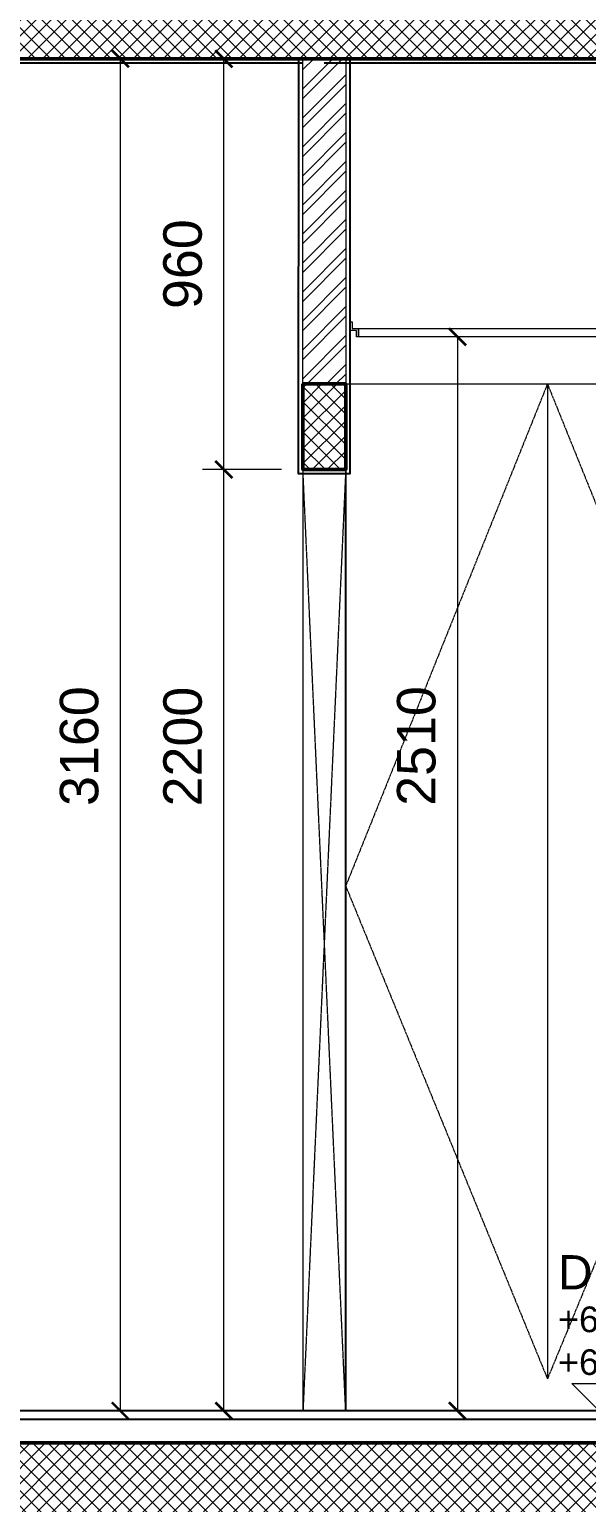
# Model space of a CAD drawing. Header units: centimetres. Extents: x -6122352 to 6876996, y -1694241 to 2592194.
# Drawn here: x 5550014 to 5551317, y -91229 to -87786 of the extents above; entities that cross this region are included whole.
import ezdxf
from ezdxf import colors
from ezdxf.entities.mleader import LeaderData, LeaderLine
from ezdxf.math import Vec2, Vec3

# ---------------------------------------------------------------- set-up
doc = ezdxf.new("R2010")
doc.units = ezdxf.units.CM
doc.header["$MEASUREMENT"] = 0
doc.header["$PDMODE"] = 66
doc.header["$PDSIZE"] = 100
doc.linetypes.add('23585-XR-AR-END-SECTION B$0$XR-END-SECTION-C$0$HIDDEN', pattern=[0.375, 0.25, -0.125])
doc.linetypes.add('CENTER', pattern=[2, 1.25, -0.25, 0.25, -0.25])
doc.layers.get('Defpoints').update_dxf_attribs({"color": 255, "linetype": 'CENTER'})
doc.layers.add('23585-XR-AR-END-SECTION B$0$A-CLNG-PATT', color=7, linetype='Continuous', lineweight=5, true_color=0x7f7f3f)
for name, color, linetype, lineweight in [('23585-XR-AR-END-SECTION B$0$A-ELSC-PATT', 8, 'Continuous', 5), ('23585-XR-AR-END-SECTION B$0$A-ELSC-STRC', 51, 'Continuous', 50), ('23585-XR-AR-END-SECTION B$0$ANNO-TEXT', 3, 'Continuous', 13), ('23585-XR-AR-END-SECTION B$0$AUDIT_D_250107163642-92', 15, 'Continuous', 9), ('23585-XR-AR-END-SECTION B$0$XR-END-SECTION-C$0$1717 5B-E Sections$0$A-ELSC-PN00', 8, 'Continuous', 5), ('23585-XR-AR-END-SECTION B$0$XR-END-SECTION-C$0$A-DOOR', 8, 'Continuous', 20)]:
    doc.layers.add(name, color=color, linetype=linetype, lineweight=lineweight)
for name, color, linetype in [('23585-XR-AR-END-SECTION B$0$FINISHING LEVEL', 1, 'Continuous'), ('23585-XR-AR-END-SECTION B$0$XR-END-SECTION-C$0$A-ELEV LINES 4', 4, 'Continuous'), ('23585-XR-AR-END-SECTION B$0$XR-END-SECTION-C$0$A-WALL FINISH', 15, 'Continuous'), ('23585-XR-AR-END-SECTION B$0$XR-END-SECTION-C$0$BHNS-755-15-A-101-GF$0$LACASA-AEDAS-XREF-GROUND FLOOR PLAN$0$46-THIN', 15, 'Continuous'), ('23585-XR-AR-END-SECTION B$0$XR-END-SECTIONS$0$A-DIM', 15, 'Continuous')]:
    doc.layers.add(name, color=color, linetype=linetype)
doc.styles.add('23585-XR-AR-END-SECTION B$0$SDC-TEXT', font='arial.ttf')
doc.styles.add('23585-XR-AR-END-SECTION B$0$XR-ELEVATION-4 GRID$0$XR-10P-GRID$0$SDC-TEXT', font='arial.ttf')
doc.dimstyles.new('23585-XR-AR-END-SECTION B$0$XR-ELEVATION-4 GRID$0$XR-10P-GRID$0$SDC_DIM', dxfattribs={"dimtxt": 1.8, "dimasz": 0.8, "dimexe": 1, "dimexo": 1, "dimgap": 1, "dimtad": 1, "dimdec": 0, "dimzin": 0, "dimdsep": 46, "dimtxsty": '23585-XR-AR-END-SECTION B$0$XR-ELEVATION-4 GRID$0$XR-10P-GRID$0$SDC-TEXT', "dimblk": '23585-XR-AR-END-SECTION B$0$XR-ELEVATION-4 GRID$0$XR-10P-GRID$0$_ArchTick', "dimcen": -1, "dimclrd": 256, "dimclre": 256, "dimclrt": 3, "dimaunit": 1, "dimadec": 0, "dimazin": 0, "dimtfac": 1, "dimtdec": 0, "dimtix": 1, "dimtmove": 2, "dimatfit": 3, "dimfxl": 1, "dimtolj": 1, "dimtzin": 0, "dimlwd": -1, "dimlwe": -1, "dimarcsym": 0})

# ---------------------------------------------------------------- blocks, each defined once
blk = doc.blocks.new('*U2342')
for p, q in [((0, 100), (4640, 100)), ((0, 80), (4640, 80))]:
    blk.add_line(p, q)
blk = doc.blocks.new('23585-XR-AR-END-SECTION B$0$XR-TYPE 2-SECTION-A$0$LEVEL ELEV ANNOTATIVE')
for p, q in [((-1.6, 1.6), (1.6, 1.6)), ((0, 0), (-1.6, 1.6)), ((1.6, 1.6), (0, 0))]:
    blk.add_line(p, q)
at = {"color": 251}
blk.add_solid([(0, 1.6), (0, 1.6), (0, 0), (1.6, 1.6)], dxfattribs=at)
at = {"style": '23585-XR-AR-END-SECTION B$0$SDC-TEXT'}
blk.add_attdef('LEVEL', (-2.4, 7.1), '', height=2, rotation=0.00012, dxfattribs=at)
at = {"color": 4, "style": '23585-XR-AR-END-SECTION B$0$SDC-TEXT'}
for p in [(-2.4, 4.6), (-2.4, 2.1)]:
    blk.add_attdef('LEVEL', p, '', height=1.5, rotation=0.00012, dxfattribs=at)
blk = doc.blocks.new('23585-XR-AR-END-SECTION B$0$XR-ELEVATION-4 GRID$0$XR-10P-GRID$0$_ArchTick')
at = {"color": 0, "linetype": 'ByBlock', "const_width": 0.15}
blk.add_lwpolyline([(-0.5, -0.5), (0.5, 0.5)], dxfattribs=at)
blk = doc.blocks.new('*D2410')
at = {"layer": '23585-XR-AR-END-SECTION B$0$AUDIT_D_250107163642-92', "transparency": 16777216}
for p, q in [((5550603.8, -88814.8), (5550418.9, -88814.8)), ((5550468.9, -91014.9), (5550468.9, -88814.8)), ((5550603.8, -91014.9), (5550418.9, -91014.9))]:
    blk.add_line(p, q, dxfattribs=at)
at = {"layer": 'Defpoints', "color": 0, "transparency": 16777216}
for p in [(5550468.9, -88814.8), (5550653.8, -88814.8), (5550653.8, -91014.9)]:
    blk.add_point(p, dxfattribs=at)
at = {"layer": '23585-XR-AR-END-SECTION B$0$AUDIT_D_250107163642-92', "transparency": 16777216, "xscale": 40, "yscale": 40, "zscale": 40}
for p, rotation in [((5550468.9, -88814.8), 90), ((5550468.9, -91014.9), 270)]:
    blk.add_blockref('23585-XR-AR-END-SECTION B$0$XR-ELEVATION-4 GRID$0$XR-10P-GRID$0$_ArchTick', p, dxfattribs=dict(at, rotation=rotation))
at = {"layer": '23585-XR-AR-END-SECTION B$0$AUDIT_D_250107163642-92', "color": 3, "transparency": 16777216, "insert": (5550372.9, -89462.3), "char_height": 90, "attachment_point": 5, "rotation": 90, "style": '23585-XR-AR-END-SECTION B$0$XR-ELEVATION-4 GRID$0$XR-10P-GRID$0$SDC-TEXT'}
blk.add_mtext('\\A1;2200', dxfattribs=at)
blk = doc.blocks.new('*D2411')
at = {"layer": '23585-XR-AR-END-SECTION B$0$AUDIT_D_250107163642-92', "transparency": 16777216}
for p, q in [((5550603.8, -87854.8), (5550418.9, -87854.8)), ((5550468.9, -88814.8), (5550468.9, -87854.8)), ((5550603.8, -88814.8), (5550418.9, -88814.8))]:
    blk.add_line(p, q, dxfattribs=at)
at = {"layer": 'Defpoints', "color": 0, "transparency": 16777216}
for p in [(5550468.9, -87854.8), (5550653.8, -87854.8), (5550653.8, -88814.8)]:
    blk.add_point(p, dxfattribs=at)
at = {"layer": '23585-XR-AR-END-SECTION B$0$AUDIT_D_250107163642-92', "transparency": 16777216, "xscale": 40, "yscale": 40, "zscale": 40}
for p, rotation in [((5550468.9, -87854.8), 90), ((5550468.9, -88814.8), 270)]:
    blk.add_blockref('23585-XR-AR-END-SECTION B$0$XR-ELEVATION-4 GRID$0$XR-10P-GRID$0$_ArchTick', p, dxfattribs=dict(at, rotation=rotation))
at = {"layer": '23585-XR-AR-END-SECTION B$0$AUDIT_D_250107163642-92', "color": 3, "transparency": 16777216, "insert": (5550372.9, -88334.8), "char_height": 90, "attachment_point": 5, "rotation": 90, "style": '23585-XR-AR-END-SECTION B$0$XR-ELEVATION-4 GRID$0$XR-10P-GRID$0$SDC-TEXT'}
blk.add_mtext('\\A1;960', dxfattribs=at)
blk = doc.blocks.new('*D2412')
at = {"layer": '23585-XR-AR-END-SECTION B$0$AUDIT_D_250107163642-92', "transparency": 16777216}
for p, q in [((5550082, -87854.8), (5550276.9, -87854.8)), ((5550226.9, -91014.8), (5550226.9, -87854.8)), ((5550082, -91014.8), (5550276.9, -91014.8))]:
    blk.add_line(p, q, dxfattribs=at)
at = {"layer": 'Defpoints', "color": 0, "transparency": 16777216}
for p in [(5550032, -87854.8), (5550226.9, -87854.8), (5550032, -91014.8)]:
    blk.add_point(p, dxfattribs=at)
at = {"layer": '23585-XR-AR-END-SECTION B$0$AUDIT_D_250107163642-92', "transparency": 16777216, "xscale": 40, "yscale": 40, "zscale": 40}
for p, rotation in [((5550226.9, -87854.8), 90), ((5550226.9, -91014.8), 270)]:
    blk.add_blockref('23585-XR-AR-END-SECTION B$0$XR-ELEVATION-4 GRID$0$XR-10P-GRID$0$_ArchTick', p, dxfattribs=dict(at, rotation=rotation))
at = {"layer": '23585-XR-AR-END-SECTION B$0$AUDIT_D_250107163642-92', "color": 3, "transparency": 16777216, "insert": (5550131, -89461.2), "char_height": 90, "attachment_point": 5, "rotation": 90, "style": '23585-XR-AR-END-SECTION B$0$XR-ELEVATION-4 GRID$0$XR-10P-GRID$0$SDC-TEXT'}
blk.add_mtext('\\A1;3160', dxfattribs=at)
blk = doc.blocks.new('23585-XR-AR-END-SECTION B$0$XR-END-SECTIONS$0$ARROW HEAD 1')
at = {"color": 8}
blk.add_line((0, 0), (-470, 0), dxfattribs=at)
at = {"color": 3, "const_width": 50}
blk.add_lwpolyline([(-319, -267), (0, 0), (-319, 267)], dxfattribs=at)
blk = doc.blocks.new('*D2370')
at = {"layer": '23585-XR-AR-END-SECTION B$0$AUDIT_D_250107163642-92', "transparency": 16777216}
for p, q in [((5551036.6, -88504.8), (5550965.2, -88504.8)), ((5551015.2, -88504.8), (5551015.2, -91014.8)), ((5551036.6, -91014.8), (5550965.2, -91014.8))]:
    blk.add_line(p, q, dxfattribs=at)
at = {"layer": 'Defpoints', "color": 0, "transparency": 16777216}
for p in [(5551086.6, -88504.8), (5551015.2, -91014.8), (5551086.6, -91014.8)]:
    blk.add_point(p, dxfattribs=at)
at = {"layer": '23585-XR-AR-END-SECTION B$0$AUDIT_D_250107163642-92', "transparency": 16777216, "xscale": 40, "yscale": 40, "zscale": 40}
for p, rotation in [((5551015.2, -88504.8), 90), ((5551015.2, -91014.8), 270)]:
    blk.add_blockref('23585-XR-AR-END-SECTION B$0$XR-ELEVATION-4 GRID$0$XR-10P-GRID$0$_ArchTick', p, dxfattribs=dict(at, rotation=rotation))
at = {"layer": '23585-XR-AR-END-SECTION B$0$AUDIT_D_250107163642-92', "color": 3, "transparency": 16777216, "insert": (5550919.3, -89460.9), "char_height": 90, "attachment_point": 5, "rotation": 90, "style": '23585-XR-AR-END-SECTION B$0$XR-ELEVATION-4 GRID$0$XR-10P-GRID$0$SDC-TEXT'}
blk.add_mtext('\\A1;2510', dxfattribs=at)

msp = doc.modelspace()

# ---------------------------------------------------------------- hatches: boundary and pattern name
at = {"layer": '23585-XR-AR-END-SECTION B$0$A-ELSC-PATT'}
h = msp.add_hatch(dxfattribs=at)
h.set_pattern_fill('ANSI37', color=256, scale=200)
h.set_pattern_definition([(45, (5509360.354, -97779.834), (-17.67767, 17.67767), []), (135, (5509360.354, -97779.834), (-17.67767, -17.67767), [])])
h.paths.add_polyline_path([(5547553.80998, -87654.83982), (5547553.83918, -86254.69126), (5547403.82577, -86254.69372), (5547403.81919, -87654.85867), (5547403.85503, -87854.83475), (5560000.59758, -87854.79129), (5560000.60665, -87704.87902), (5560050.60659, -87704.87868), (5560050.60659, -87654.83609), (5553743.84826, -87654.84104), (5553743.84826, -86254.84212), (5553594.63983, -86254.69125), (5553593.85452, -87654.83236)])
h = msp.add_hatch(dxfattribs=at)
h.set_pattern_fill('ANSI32', color=256, scale=5, angle=360.31257918)
h.set_pattern_definition([(45.31258, (5544753.826, -74995.574), (-33.85918, 33.49174), []), (45.31258, (5544776.276, -74995.45), (-33.85918, 33.49174), [])])
h.paths.add_polyline_path([(5550653.8258, -87854.83422), (5550753.8258, -87854.83422), (5550753.8258, -88614.83734), (5550653.8258, -88614.83734)])
h = msp.add_hatch(dxfattribs=at)
h.set_pattern_fill('ANSI37', color=256, scale=200)
h.set_pattern_definition([(45, (5509360.354, -97814.837), (-17.67767, 17.67767), []), (135, (5509360.354, -97814.837), (-17.67767, -17.67767), [])])
h.paths.add_polyline_path([(5550653.8258, -88614.83734), (5550753.8258, -88614.83734), (5550753.8258, -88814.83606), (5550653.8258, -88814.83606)])
h = msp.add_hatch(dxfattribs=at)
h.set_pattern_fill('ANSI37', color=256, scale=200)
h.set_pattern_definition([(45, (5509360.354, -97804.837), (-17.67767, 17.67767), []), (135, (5509360.354, -97804.837), (-17.67767, -17.67767), [])])
h.paths.add_polyline_path([(5560003.88731, -91539.83729), (5560003.91416, -91034.58647), (5559905.71566, -91034.58438), (5559905.71566, -91089.78121), (5559852.19566, -91089.78121), (5559852.13356, -91035.08436), (5559802.19721, -91034.58432), (5559802.13097, -91139.71792), (5553743.86961, -91139.97659), (5553743.82831, -91034.7395), (5553493.82831, -91034.73082), (5553493.86961, -91089.83609), (5547653.83707, -91089.83609), (5547653.83776, -91024.86681), (5547403.83776, -91024.87546), (5547403.82352, -91139.86947), (5543363.82663, -91139.80684), (5543363.84016, -91034.90098), (5543314.32016, -91034.90098), (5543314.32016, -91089.91125), (5543260.80016, -91089.91125), (5543260.80016, -91035.11793), (5543163.75046, -91034.86795), (5543163.6905, -91079.83172), (5543163.70167, -91539.83744), (5543413.71884, -91539.83744), (5543413.71884, -91339.84484), (5559753.82311, -91339.85358), (5559753.82311, -91539.83518)])

# ---------------------------------------------------------------- linework, layer by layer
at = {"layer": '23585-XR-AR-END-SECTION B$0$A-CLNG-PATT'}
msp.add_lwpolyline([(5550768.79654, -88484.8342), (5552228.84274, -88484.83419), (5552228.84274, -88469.83419), (5552233.84274, -88469.83419), (5552233.84274, -88489.83419), (5552223.84274, -88489.83419), (5552223.84274, -88504.83419), (5552218.84274, -88504.83419), (5552218.84274, -88484.83419), (5552218.84274, -88504.83419), (5550783.79654, -88504.8342), (5550783.79654, -88484.8342), (5550783.79654, -88504.8342), (5550778.79654, -88504.8342), (5550778.79654, -88489.8342), (5550763.79654, -88489.8342), (5550763.79654, -88469.8342), (5550768.79654, -88469.8342)], close=True, dxfattribs=at)
at = {"layer": '23585-XR-AR-END-SECTION B$0$A-ELSC-STRC'}
for points in [[(5547403.89077, -87854.83422), (5560003.83021, -87854.83422), (5560003.82725, -87704.87937), (5560050.60659, -87704.87868), (5560050.60659, -87654.83609), (5560000.58857, -87654.83609), (5553743.84826, -87654.83609), (5553743.84826, -86254.83609)], [(5559802.13097, -91139.84799), (5553743.86962, -91139.84652), (5553743.86963, -91034.84474), (5553493.86963, -91034.84474), (5553493.86961, -91089.83931), (5547653.83707, -91089.8379)]]:
    msp.add_lwpolyline(points, dxfattribs=at)
at = {"layer": '23585-XR-AR-END-SECTION B$0$A-ELSC-STRC', "ltscale": 3}
msp.add_lwpolyline([(5550653.8258, -88614.83734), (5550753.8258, -88614.83734), (5550753.8258, -88814.83606), (5550653.8258, -88814.83606)], close=True, dxfattribs=at)
at = {"layer": '23585-XR-AR-END-SECTION B$0$XR-END-SECTION-C$0$1717 5B-E Sections$0$A-ELSC-PN00', "linetype": '23585-XR-AR-END-SECTION B$0$XR-END-SECTION-C$0$HIDDEN', "ltscale": 5}
for p, q in [((5550753.79752, -88814.83606), (5550653.8258, -91014.83609)), ((5550753.79752, -91014.83606), (5550653.8258, -88814.83606))]:
    msp.add_line(p, q, dxfattribs=at)
at = {"layer": '23585-XR-AR-END-SECTION B$0$XR-END-SECTION-C$0$1717 5B-E Sections$0$A-ELSC-PN00'}
for points in [[(5550753.80009, -91014.87114), (5550753.80009, -88614.85951), (5552233.85684, -88614.85951)], [(5551225.5786, -88614.85951), (5551225.5786, -90939.85951)]]:
    msp.add_lwpolyline(points, dxfattribs=at)
at = {"layer": '23585-XR-AR-END-SECTION B$0$XR-END-SECTION-C$0$1717 5B-E Sections$0$A-ELSC-PN00', "linetype": '23585-XR-AR-END-SECTION B$0$XR-END-SECTION-C$0$HIDDEN', "ltscale": 5}
for points in [[(5551225.5786, -88614.85951), (5550753.80009, -89788.21918), (5551225.5786, -90939.85951)], [(5551225.5786, -88614.85951), (5551700.58285, -89789.85951), (5551225.5786, -90939.85951)]]:
    msp.add_lwpolyline(points, dxfattribs=at)
at = {"layer": '23585-XR-AR-END-SECTION B$0$XR-END-SECTION-C$0$A-DOOR'}
for p, q in [((5550653.8258, -88814.83606), (5550753.8258, -88814.83606)), ((5550753.8258, -88814.83606), (5550653.8258, -88814.83606)), ((5550653.8258, -88814.83606), (5550753.79752, -88814.83606)), ((5550653.8258, -88847.33606), (5550653.8258, -91014.83609))]:
    msp.add_line(p, q, dxfattribs=at)
at = {"layer": '23585-XR-AR-END-SECTION B$0$XR-END-SECTION-C$0$A-ELEV LINES 4', "lineweight": 15}
for p, q in [((5550653.8258, -88814.83606), (5550653.8258, -91014.87114)), ((5550753.79752, -88814.83606), (5550753.79752, -91014.87114))]:
    msp.add_line(p, q, dxfattribs=at)
msp.add_lwpolyline([(5550653.8258, -87854.83422), (5550753.8258, -87854.83422), (5550753.8258, -88614.83734), (5550653.8258, -88614.83734)], close=True, dxfattribs=at)
at = {"layer": '23585-XR-AR-END-SECTION B$0$XR-END-SECTION-C$0$A-WALL FINISH'}
for points in [[(5550753.8258, -87854.8349), (5550763.8399, -87854.83354), (5550763.82564, -88824.83606), (5550643.81154, -88824.83606), (5550643.8258, -87854.83422), (5550653.8258, -87854.83422)], [(5550653.8258, -87864.92451), (5547663.73933, -87864.83379), (5547663.73861, -88504.82716)], [(5552233.85684, -88764.47561), (5552233.85684, -87864.97397), (5550703.79654, -87864.92755)]]:
    msp.add_lwpolyline(points, dxfattribs=at)
at = {"layer": '23585-XR-AR-END-SECTION B$0$XR-END-SECTION-C$0$BHNS-755-15-A-101-GF$0$LACASA-AEDAS-XREF-GROUND FLOOR PLAN$0$46-THIN'}
msp.add_line((5550753.79752, -91014.83606), (5550753.8258, -88864.83606), dxfattribs=at)

# ---------------------------------------------------------------- block references
at = {"layer": '23585-XR-AR-END-SECTION B$0$ANNO-TEXT', "color": 3}
ref = msp.add_blockref('23585-XR-AR-END-SECTION B$0$XR-TYPE 2-SECTION-A$0$LEVEL ELEV ANNOTATIVE', (5551346.33065, -91014.83609), dxfattribs=dict(at, xscale=40, yscale=40, zscale=40))
ref.add_attrib('LEVEL', 'DRESS', (5551250.33032, -90730.83595), dxfattribs={"layer": '0', "height": 80, "rotation": 0.00012418, "style": '23585-XR-AR-END-SECTION B$0$SDC-TEXT'})
ref.add_attrib('LEVEL', '+6.690m FFL', (5551250.32957, -90830.83595), dxfattribs={"layer": '0', "color": 4, "height": 60, "rotation": 0.00012418, "style": '23585-XR-AR-END-SECTION B$0$SDC-TEXT'})
ref.add_attrib('LEVEL', '+6.615m SSL', (5551250.32995, -90930.83595), dxfattribs={"layer": '0', "color": 4, "height": 60, "rotation": 0.00012418, "style": '23585-XR-AR-END-SECTION B$0$SDC-TEXT'})
at = {"layer": '23585-XR-AR-END-SECTION B$0$FINISHING LEVEL', "xscale": -1}
msp.add_blockref('*U2342', (5552243.84274, -91114.87114), dxfattribs=at)

# ---------------------------------------------------------------- dimensions: what is measured, and where the dimension line sits
at = {"layer": '23585-XR-AR-END-SECTION B$0$AUDIT_D_250107163642-92'}
for base, p1, p2, angle, picture, middle, dimtype in [((5550226.94436, -87854.83422), (5550031.99824, -91014.83609), (5550032.02652, -87854.83422), 90, '*D2412', (5550130.9621, -89461.24949), 160), ((5551015.2434, -91014.83609), (5551086.61646, -88504.83422), (5551086.61646, -91014.83609), 270, '*D2370', (5550919.29183, -89460.92489), 161), ((5550468.86259, -88814.83606), (5550653.8258, -91014.87114), (5550653.8258, -88814.83606), 90, '*D2410', (5550372.91103, -89462.3177), 160)]:
    dim = msp.add_linear_dim(base=base, p1=p1, p2=p2, angle=angle, dimstyle='23585-XR-AR-END-SECTION B$0$XR-ELEVATION-4 GRID$0$XR-10P-GRID$0$SDC_DIM', dxfattribs=at)
    dim.commit()
    dim.dimension.update_dxf_attribs({"geometry": picture, "text_midpoint": middle, "dimtype": dimtype})
dim = msp.add_linear_dim(base=(5550468.86259, -87854.83422), p1=(5550653.8258, -88814.83606), p2=(5550653.8258, -87854.83422), angle=90, dimstyle='23585-XR-AR-END-SECTION B$0$XR-ELEVATION-4 GRID$0$XR-10P-GRID$0$SDC_DIM', dxfattribs=at)
dim.commit()
dim.dimension.update_dxf_attribs({"geometry": '*D2411', "text_midpoint": (5550372.91103, -88334.83514)})

# ---------------------------------------------------------------- leaders
at = {"layer": '23585-XR-AR-END-SECTION B$0$XR-END-SECTIONS$0$A-DIM'}
ml = msp.add_multileader_mtext('Standard', dxfattribs=at)
ml.set_content('WINDOWS SYSTEM WITH DOUBLE GLAZING AS PER SPECIFICATION', color=3, style='23585-XR-AR-END-SECTION B$0$SDC-TEXT')
ml.set_leader_properties()
ml.set_arrow_properties(name='23585-XR-AR-END-SECTION B$0$XR-END-SECTIONS$0$ARROW HEAD 1')
ml.build(insert=Vec2(0, 0))
ml.multileader.update_dxf_attribs({"text_left_attachment_type": 6, "text_right_attachment_type": 6, "dogleg_length": 1, "arrow_head_size": 0.1, "scale": 50})
ctx = ml.context
ctx.base_point, ctx.scale, ctx.char_height, ctx.arrow_head_size, ctx.landing_gap_size, ctx.plane_origin, ctx.plane_x_axis, ctx.plane_y_axis = Vec3(5562870.08178, -89497.38468), 50, 100, 0.1, 50, Vec3(5561524.18676, -90517.229), Vec3(1, -0.0000000013), Vec3(0.0000000013, 1)
ctx.left_attachment, ctx.right_attachment, ctx.text_align_type = 6, 6, 2
notes = []
notes.append((ctx, [(0, (1, 1, 0), (5560417.26551, -89497.38468), (1, -0.0000000013), 2452.81627, [(1, [(5553743.85551, -89497.38468)], 0, [])])]))
ctx.mtext.insert, ctx.mtext.text_direction, ctx.mtext.rotation, ctx.mtext.width, ctx.mtext.alignment, ctx.mtext.flow_direction = Vec3(5565239.24958, -89377.38469), Vec3(1, -0.0000000013), 6.2831853058, 2600.6829877, 3, 5
ml = msp.add_multileader_mtext('Standard', dxfattribs=at)
ml.set_content('GLASS RAILING WITH 25MM X 25MM ALUMINUM HANDRAIL', color=3, style='23585-XR-AR-END-SECTION B$0$SDC-TEXT')
ml.set_leader_properties()
ml.set_arrow_properties(name='23585-XR-AR-END-SECTION B$0$XR-END-SECTIONS$0$ARROW HEAD 1')
ml.build(insert=Vec2(0, 0))
ml.multileader.update_dxf_attribs({"text_left_attachment_type": 6, "text_right_attachment_type": 6, "dogleg_length": 1, "arrow_head_size": 0.1, "scale": 50})
ctx = ml.context
ctx.base_point, ctx.scale, ctx.char_height, ctx.arrow_head_size, ctx.landing_gap_size, ctx.plane_origin, ctx.plane_x_axis, ctx.plane_y_axis = Vec3(5563179.29051, -90103.74849), 50, 100, 0.1, 50, Vec3(5565688.09992, -91357.42043), Vec3(1, 0.0000000013), Vec3(-0.0000000013, 1)
ctx.left_attachment, ctx.right_attachment, ctx.text_align_type = 6, 6, 2
notes.append((ctx, [(1, (1, 1, 0), (5562761.90294, -90103.74849), (1, 0.0000000013), 417.38757, [(1, [(5559835.66179, -90103.74849)], 0, [])])]))
ctx.mtext.insert, ctx.mtext.text_direction, ctx.mtext.rotation, ctx.mtext.width, ctx.mtext.defined_height, ctx.mtext.alignment, ctx.mtext.flow_direction = Vec3(5565239.24958, -89983.74849), Vec3(1, 0.0000000013), 0.0000000013, 2304.25279, 266.66667, 3, 5
ml = msp.add_multileader_mtext('Standard', dxfattribs=at)
ml.set_content('FLOOR FINISHES AS PER DETAIL & FINISHES SCHEDULE', color=3, style='23585-XR-AR-END-SECTION B$0$SDC-TEXT')
ml.set_leader_properties()
ml.set_arrow_properties(name='23585-XR-AR-END-SECTION B$0$XR-END-SECTIONS$0$ARROW HEAD 1')
ml.build(insert=Vec2(0, 0))
ml.multileader.update_dxf_attribs({"text_left_attachment_type": 6, "text_right_attachment_type": 6, "dogleg_length": 1, "arrow_head_size": 0.1, "scale": 50})
ctx = ml.context
ctx.base_point, ctx.scale, ctx.char_height, ctx.arrow_head_size, ctx.landing_gap_size, ctx.plane_origin, ctx.plane_x_axis, ctx.plane_y_axis = Vec3(5563103.77891, -90560.37138), 50, 100, 0.1, 50, Vec3(5559830.48371, -92113.85243), Vec3(1, -0.0000000013), Vec3(0.0000000013, 1)
ctx.left_attachment, ctx.right_attachment, ctx.text_align_type = 6, 6, 2
notes.append((ctx, [(0, (1, 1, 0), (5559456.16612, -90560.37138), (1, -0.0000000013), 3647.61279, [(1, [(5559456.16612, -91034.83639)], 0, [])])]))
ctx.mtext.insert, ctx.mtext.text_direction, ctx.mtext.rotation, ctx.mtext.width, ctx.mtext.alignment, ctx.mtext.flow_direction = Vec3(5565239.24958, -90440.37139), Vec3(1, -0.0000000013), 6.2831853058, 2210.3764349, 3, 5
for ctx, leaders in notes:
    for number, flags, end, landing, length, lines in leaders:
        leader = LeaderData()
        leader.index, (leader.has_last_leader_line, leader.has_dogleg_vector, leader.attachment_direction) = number, flags
        leader.last_leader_point, leader.dogleg_vector, leader.dogleg_length = Vec3(end), Vec3(landing), length
        for number, points, colour, breaks in lines:
            line = LeaderLine()
            line.index, line.vertices, line.color, line.breaks = number, Vec3.list(points), colors.encode_raw_color(colour), breaks
            leader.lines.append(line)
        ctx.leaders.append(leader)

doc.saveas('drawing.dxf')
